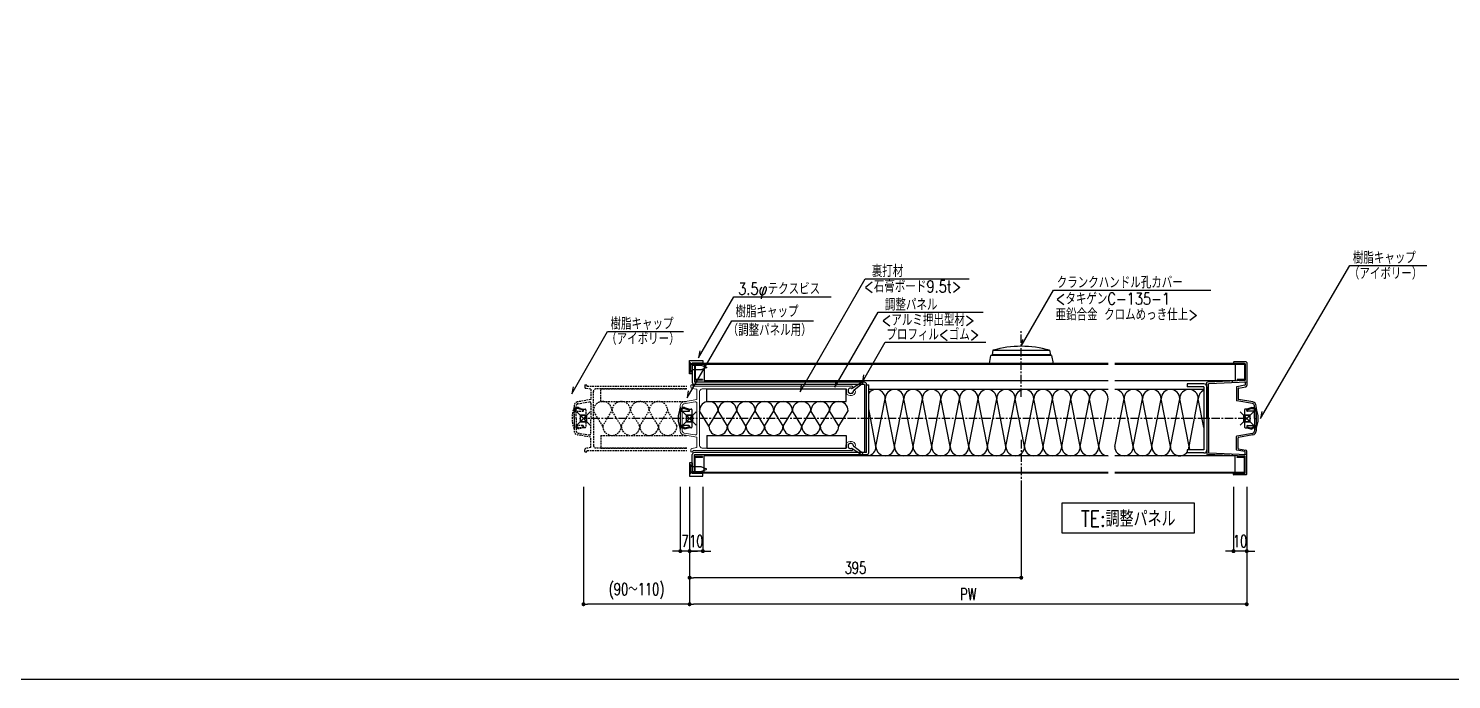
# Model space of a CAD drawing. Extents: x -275225 to 47266, y -41063 to 95295.
# Drawn here: x -227050 to -225977, y -17270 to -16779 of the extents above; entities that cross this region are included whole.
import ezdxf
from ezdxf.enums import TextEntityAlignment as Align

# ---------------------------------------------------------------- set-up
doc = ezdxf.new("R2010")
doc.units = 0
doc.header["$LTSCALE"] = 0.2
doc.header["$PDMODE"] = 99
doc.header["$PDSIZE"] = 5
doc.linetypes.add('CENTER', pattern=[50.8, 31.75, -6.35, 6.35, -6.35])
doc.linetypes.add('HIDDEN', pattern=[9.525, 6.35, -3.175])
for name, color, linetype in [('_P18_製品', 4, 'Continuous'), ('_P18_製品寸法', 9, 'Continuous'), ('_基準', 1, 'CENTER'), ('_文字', 3, 'Continuous'), ('_製品寸法', 9, 'Continuous'), ('樹脂', 6, 'Continuous')]:
    doc.layers.add(name, color=color, linetype=linetype)
doc.layers.add('_ポイント', color=1, linetype='Continuous', plot=False)
doc.styles.add('OKAMURA', font='SIMPLEX.shx', dxfattribs={"width": 0.7, "bigfont": 'BIGFONT.shx'})
doc.dimstyles.new('OKAMURA-003', dxfattribs={"dimscale": 3, "dimtxt": 3, "dimasz": 1, "dimexe": 0, "dimexo": 3, "dimgap": 1, "dimtad": 1, "dimdec": 3, "dimdsep": 46, "dimtxsty": 'OKAMURA', "dimblk1": 'DOT', "dimblk2": 'DOT', "dimsah": 1, "dimcen": 0, "dimclrd": 9, "dimclre": 9, "dimclrt": 3, "dimadec": 0, "dimazin": 0, "dimtfac": 1, "dimtdec": 3, "dimtix": 1, "dimtmove": 2, "dimatfit": 3, "dimldrblk": 'NONE', "dimfxl": 0, "dimtolj": 1, "dimarcsym": 0})

# ---------------------------------------------------------------- blocks, each defined once
blk = doc.blocks.new('_DOT')
at = {"color": 0, "linetype": 'ByBlock'}
blk.add_line((-0.5, 0), (-1, 0), dxfattribs=at)
at = {"color": 0, "linetype": 'ByBlock', "const_width": 0.5}
blk.add_lwpolyline([(-0.25, 0, 1), (0.25, 0, 1)], format="xyb", close=True, dxfattribs=at)
blk = doc.blocks.new('*D542')
at = {"layer": '_製品寸法', "color": 9, "lineweight": -2, "transparency": 16777216}
for p, q in [((-420, -51.5), (-420, -140)), ((0, -51.5), (0, -140)), ((-3, -140), (-417, -140))]:
    blk.add_line(p, q, dxfattribs=at)
at = {"layer": 'Defpoints', "color": 0, "transparency": 16777216}
for p in [(-420, -42.5), (0, -42.5), (-420, -140)]:
    blk.add_point(p, dxfattribs=at)
at = {"layer": '_製品寸法', "color": 9, "lineweight": -2, "transparency": 16777216, "xscale": 3, "yscale": 3, "zscale": 3, "rotation": 180}
blk.add_blockref('_DOT', (-420, -140), dxfattribs=at)
at = {"layer": '_製品寸法', "color": 9, "lineweight": -2, "transparency": 16777216, "xscale": 3, "yscale": 3, "zscale": 3}
blk.add_blockref('_DOT', (0, -140), dxfattribs=at)
at = {"layer": '_製品寸法', "color": 3, "transparency": 16777216, "insert": (-210, -132.5), "char_height": 9, "attachment_point": 5, "style": 'OKAMURA'}
blk.add_mtext('\\A1;PW', dxfattribs=at)
blk = doc.blocks.new('_None')
blk = doc.blocks.new('*D543')
at = {"layer": '_製品寸法', "color": 9, "lineweight": -2, "transparency": 16777216}
for p, q in [((-500, -51.5), (-500, -140)), ((-420, -51.5), (-420, -140)), ((-423, -140), (-497, -140))]:
    blk.add_line(p, q, dxfattribs=at)
at = {"layer": 'Defpoints', "color": 0, "transparency": 16777216}
for p in [(-500, -42.5), (-420, -42.5), (-500, -140)]:
    blk.add_point(p, dxfattribs=at)
at = {"layer": '_製品寸法', "color": 9, "lineweight": -2, "transparency": 16777216, "xscale": 3, "yscale": 3, "zscale": 3, "rotation": 180}
blk.add_blockref('_DOT', (-500, -140), dxfattribs=at)
at = {"layer": '_製品寸法', "color": 9, "lineweight": -2, "transparency": 16777216, "xscale": 3, "yscale": 3, "zscale": 3}
blk.add_blockref('_DOT', (-420, -140), dxfattribs=at)
at = {"layer": '_製品寸法', "color": 3, "transparency": 16777216, "insert": (-460, -130.1), "char_height": 9, "attachment_point": 5, "style": 'OKAMURA'}
blk.add_mtext('\\A1;(90～110)', dxfattribs=at)
blk = doc.blocks.new('*D544')
at = {"layer": '_製品寸法', "color": 9, "lineweight": -2, "transparency": 16777216}
for p, q in [((-10, -51.5), (-10, -100)), ((0, -51.5), (0, -100)), ((-13, -100), (-16, -100)), ((0, -100), (-10, -100)), ((3, -100), (6, -100))]:
    blk.add_line(p, q, dxfattribs=at)
at = {"layer": 'Defpoints', "color": 0, "transparency": 16777216}
for p in [(-10, -42.5), (0, -42.5), (-10, -100)]:
    blk.add_point(p, dxfattribs=at)
at = {"layer": '_製品寸法', "color": 9, "lineweight": -2, "transparency": 16777216, "xscale": 3, "yscale": 3, "zscale": 3}
blk.add_blockref('_DOT', (-10, -100), dxfattribs=at)
at = {"layer": '_製品寸法', "color": 9, "lineweight": -2, "transparency": 16777216, "xscale": 3, "yscale": 3, "zscale": 3, "rotation": 180}
blk.add_blockref('_DOT', (0, -100), dxfattribs=at)
at = {"layer": '_製品寸法', "color": 3, "transparency": 16777216, "insert": (-5, -92.5), "char_height": 9, "attachment_point": 5, "style": 'OKAMURA'}
blk.add_mtext('\\A1;10', dxfattribs=at)
blk = doc.blocks.new('*D545')
at = {"layer": '_製品寸法', "color": 9, "lineweight": -2, "transparency": 16777216}
for p, q in [((-420, -51.5), (-420, -120)), ((-170, -51.5), (-170, -120)), ((-173, -120), (-417, -120))]:
    blk.add_line(p, q, dxfattribs=at)
at = {"layer": 'Defpoints', "color": 0, "transparency": 16777216}
for p in [(-420, -42.5), (-170, -42.5), (-420, -120)]:
    blk.add_point(p, dxfattribs=at)
at = {"layer": '_製品寸法', "color": 9, "lineweight": -2, "transparency": 16777216, "xscale": 3, "yscale": 3, "zscale": 3, "rotation": 180}
blk.add_blockref('_DOT', (-420, -120), dxfattribs=at)
at = {"layer": '_製品寸法', "color": 9, "lineweight": -2, "transparency": 16777216, "xscale": 3, "yscale": 3, "zscale": 3}
blk.add_blockref('_DOT', (-170, -120), dxfattribs=at)
at = {"layer": '_製品寸法', "color": 3, "transparency": 16777216, "insert": (-295, -112.5), "char_height": 9, "attachment_point": 5, "style": 'OKAMURA'}
blk.add_mtext('\\A1;395', dxfattribs=at)
blk = doc.blocks.new('*D546')
at = {"layer": '_製品寸法', "color": 9, "lineweight": -2, "transparency": 16777216}
for p, q in [((-420, -51.5), (-420, -100)), ((-410, -51.5), (-410, -100)), ((-423, -100), (-426, -100)), ((-410, -100), (-420, -100)), ((-407, -100), (-404, -100))]:
    blk.add_line(p, q, dxfattribs=at)
at = {"layer": 'Defpoints', "color": 0, "transparency": 16777216}
for p in [(-420, -42.5), (-410, -42.5), (-420, -100)]:
    blk.add_point(p, dxfattribs=at)
at = {"layer": '_製品寸法', "color": 9, "lineweight": -2, "transparency": 16777216, "xscale": 3, "yscale": 3, "zscale": 3}
blk.add_blockref('_DOT', (-420, -100), dxfattribs=at)
at = {"layer": '_製品寸法', "color": 9, "lineweight": -2, "transparency": 16777216, "xscale": 3, "yscale": 3, "zscale": 3, "rotation": 180}
blk.add_blockref('_DOT', (-410, -100), dxfattribs=at)
at = {"layer": '_製品寸法', "color": 3, "transparency": 16777216, "insert": (-415, -92.5), "char_height": 9, "attachment_point": 5, "style": 'OKAMURA'}
blk.add_mtext('\\A1;10', dxfattribs=at)
blk = doc.blocks.new('*D547')
at = {"layer": '_製品寸法', "color": 9, "lineweight": -2, "transparency": 16777216}
for p, q in [((-427, -51.5), (-427, -100)), ((-420, -51.5), (-420, -100)), ((-430, -100), (-433, -100)), ((-420, -100), (-427, -100)), ((-417, -100), (-414, -100))]:
    blk.add_line(p, q, dxfattribs=at)
at = {"layer": 'Defpoints', "color": 0, "transparency": 16777216}
for p in [(-427, -42.5), (-420, -42.5), (-427, -100)]:
    blk.add_point(p, dxfattribs=at)
at = {"layer": '_製品寸法', "color": 9, "lineweight": -2, "transparency": 16777216, "xscale": 3, "yscale": 3, "zscale": 3}
blk.add_blockref('_DOT', (-427, -100), dxfattribs=at)
at = {"layer": '_製品寸法', "color": 9, "lineweight": -2, "transparency": 16777216, "xscale": 3, "yscale": 3, "zscale": 3, "rotation": 180}
blk.add_blockref('_DOT', (-420, -100), dxfattribs=at)
at = {"layer": '_製品寸法', "color": 3, "transparency": 16777216, "insert": (-423.5, -92.5), "char_height": 9, "attachment_point": 5, "style": 'OKAMURA'}
blk.add_mtext('\\A1;7', dxfattribs=at)
blk = doc.blocks.new('SS_BASE_TE_826_SAU_N')
at = {"layer": '_P18_製品'}
for p, q in [((-420, 43.5), (-410, 43.5)), ((-420, 33.5), (-420, 43.5)), ((-410, 43.5), (-410, 41.5)), ((-194, 41.3), (-192.9, 47.3)), ((-147.1, 47.3), (-192.9, 47.3)), ((-191.4, 51.3), (-192, 47.8)), ((-148, 47.8), (-192, 47.8)), ((-192, 47.3), (-192, 47.8)), ((-191.4, 51.3), (-148.6, 51.3)), ((-148.6, 51.3), (-148, 47.8)), ((-148, 47.3), (-148, 47.8)), ((-147.1, 47.3), (-146, 41.3)), ((-418, 40.3), (-420, 42.3)), ((-418, 36.3), (-420, 34.3)), ((-418, 33.5), (-420, 33.5)), ((-410, 41.5), (-418, 41.5)), ((-418, 33.5), (-418, 41.5)), ((-418, 40.5), (-418, 27.2)), ((-416.4, 40.5), (-418, 40.5)), ((-416.4, 40.7), (-416.4, 29.4)), ((-416.4, 40.5), (-416.4, 27.2)), ((-104.5, 41.3), (-415.8, 41.3)), ((-415.8, 40.7), (-415.8, 29.4)), ((-104.5, 40.7), (-415.8, 40.7)), ((-408.9, 40.7), (-408.9, 28.2)), ((-194, 41.3), (-146, 41.3)), ((-1.8, 41.3), (-99.5, 41.3)), ((-1.8, 40.7), (-99.5, 40.7)), ((-10, 42.2), (-10, 41.6)), ((-0.5, 42.5), (-9.7, 42.5)), ((-9.7, 41.3), (-1.5, 41.3)), ((-8.7, 40.7), (-8.7, 28.2)), ((-1.8, 40.7), (-1.8, 29.4)), ((-1.2, 41), (-1.2, 28.8)), ((-1.2, 40.7), (-1.2, 29.4)), ((0, 42), (-0.5, 42.5)), ((0, 42), (0, 24.8)), ((-288.2, 27.2), (-416.4, 27.2)), ((-288.2, 25.6), (-416.4, 25.6)), ((-410.4, 29.4), (-415.8, 29.4)), ((-410.4, 28.8), (-415.8, 28.8)), ((-410.4, 29.4), (-410.4, 28.8)), ((-104.5, 28.2), (-408.9, 28.2)), ((-407, 12.7), (-407, 22.2)), ((-407, 22.2), (-302, 22.2)), ((-302, 22.2), (-302, 19.7)), ((-302, 12.7), (-302, 22.2)), ((-297.4, 22.7), (-290.3, 27.2)), ((-289.6, 26.2), (-296.3, 21.1)), ((-288.2, 25.6), (-288.2, -25.7)), ((-286.6, -25.7), (-286.6, 25.6)), ((-286.6, 25.4), (-285, 25.4)), ((-285, -25.7), (-285, 25.4)), ((-8.7, 28.2), (-99.5, 28.2)), ((-32.3, 26), (-45, 26)), ((-45, 26), (-45, 23.7)), ((-32.3, 23.7), (-45, 23.7)), ((-32.3, 23.7), (-32.3, -23.7)), ((-30, 0.3), (-30, 27)), ((-30, 23.7), (-30, -23.7)), ((-1.5, 28.5), (-29.7, 27.3)), ((-28.8, 0), (-28.8, 25.8)), ((0, 27.4), (-28.5, 26.1)), ((-11, 28.1), (-11, 26.9)), ((-7.7, 23.6), (-7.7, 13.6)), ((-1.4, 25), (-7.5, 23.9)), ((-7.2, 29.4), (-7.2, 28.8)), ((-1.8, 29.4), (-7.2, 29.4)), ((-1.8, 28.8), (-7.2, 28.8)), ((-6.5, 22.6), (-6.5, 14.6)), ((-6.3, 22.9), (-0.8, 23.9)), ((-1.2, 27), (-1.2, 25.3)), ((-407, 12.7), (-302, 12.7)), ((4.3, 11.3), (-7.5, 13.3)), ((4.5, 12.4), (-6.3, 14.3)), ((-29.7, 0), (-30, 0.3)), ((5.8, 0), (5.8, 9.5)), ((6.7, 0), (7, 0.3)), ((7, 0.3), (7, 9.5)), ((-29.7, 0), (-30, -0.3)), ((-30, -0.3), (-30, -27)), ((-28.8, 0), (-28.8, -25.8)), ((5.8, 0), (5.8, -9.5)), ((6.7, 0), (7, -0.3)), ((7, -0.3), (7, -9.5)), ((-407, -12.8), (-302, -12.8)), ((-407, -12.8), (-407, -22.3)), ((-302, -12.8), (-302, -22.3)), ((-302, -22.3), (-302, -19.8)), ((-289.6, -26.2), (-296.3, -21.1)), ((-7.7, -23.6), (-7.7, -13.6)), ((4.3, -11.3), (-7.5, -13.3)), ((-6.5, -22.6), (-6.5, -14.6)), ((4.5, -12.4), (-6.3, -14.3)), ((-418, -40.5), (-418, -27.3)), ((-286.6, -25.7), (-416.4, -25.7)), ((-416.4, -27.3), (-286.6, -27.3)), ((-416.4, -40.5), (-416.4, -27.3)), ((-416.4, -40.7), (-416.4, -29.4)), ((-410.4, -28.8), (-415.8, -28.8)), ((-415.8, -40.7), (-415.8, -29.4)), ((-410.4, -29.4), (-415.8, -29.4)), ((-410.4, -29.4), (-410.4, -28.8)), ((-408.9, -40.7), (-408.9, -28.2)), ((-104.5, -28.2), (-408.9, -28.2)), ((-407, -22.3), (-302, -22.3)), ((-297.4, -22.7), (-290.3, -27.2)), ((-8.7, -28.2), (-99.5, -28.2)), ((-32.3, -23.7), (-45, -23.7)), ((-45, -23.7), (-45, -26)), ((-32.3, -26), (-45, -26)), ((-1.5, -28.5), (-29.7, -27.3)), ((0, -27.4), (-28.5, -26.1)), ((-11, -26.9), (-11, -28.1)), ((-8.7, -40.7), (-8.7, -28.2)), ((-1.4, -25), (-7.5, -23.9)), ((-7.2, -29.4), (-7.2, -28.8)), ((-1.8, -28.8), (-7.2, -28.8)), ((-1.8, -29.4), (-7.2, -29.4)), ((-6.3, -22.9), (-0.8, -23.9)), ((-1.8, -40.7), (-1.8, -29.4)), ((-1.2, -27), (-1.2, -25.3)), ((-1.2, -41), (-1.2, -28.8)), ((-1.2, -40.7), (-1.2, -29.4)), ((0, -42), (0, -24.8)), ((-420, -33.5), (-420, -43.5)), ((-418, -33.5), (-420, -33.5)), ((-418, -36.3), (-420, -34.3)), ((-418, -40.3), (-420, -42.3)), ((-418, -33.5), (-418, -41.5)), ((-416.4, -40.5), (-418, -40.5)), ((-410, -41.5), (-418, -41.5)), ((-104.5, -40.7), (-415.8, -40.7)), ((-104.5, -41.3), (-415.8, -41.3)), ((-410, -43.5), (-410, -41.5)), ((-1.8, -40.7), (-99.5, -40.7)), ((-1.8, -41.3), (-99.5, -41.3)), ((-10, -42.2), (-10, -41.6)), ((-9.7, -41.3), (-1.5, -41.3)), ((-0.5, -42.5), (-9.7, -42.5)), ((0, -42), (-0.5, -42.5)), ((-420, -43.5), (-410, -43.5))]:
    blk.add_line(p, q, dxfattribs=at)
at = {"layer": '_P18_製品', "color": 6, "linetype": 'HIDDEN'}
for p, q in [((-499, 24.9), (-499, 23.6)), ((-498.7, 25.2), (-497.8, 25.2)), ((-494.5, 22), (-498.2, 22.6)), ((-497.5, 24.9), (-497.5, 24.5)), ((-497.2, 24.2), (-422, 24.2)), ((-494.5, 22), (-494.5, 14.3)), ((-422, 22.2), (-490.5, 22.2)), ((-487, 12.7), (-487, 22.2)), ((-487, 22.2), (-422, 22.2)), ((-494.5, 14.2), (-504.5, 12.4)), ((-504.3, 11), (-495.7, 12.5)), ((-494.5, 11.5), (-494.5, 0.3)), ((-492.5, 0), (-492.5, 20.2)), ((-487, 12.7), (-422, 12.7)), ((-507, 9.5), (-507, -9.5)), ((-507, 0.3), (-507, 8.3)), ((-507, 5.4), (-500.5, 5.4)), ((-506.5, 7.1), (-506.5, 5.4)), ((-506.2, 7.1), (-506.5, 7.1)), ((-506.2, 6.4), (-506.5, 6.4)), ((-506.2, 7.6), (-506.2, 7.1)), ((-505.4, 7.6), (-506.2, 7.6)), ((-506.2, 7.1), (-506.2, 6.4)), ((-505.4, 6.9), (-506.2, 6.9)), ((-505.5, 0), (-505.5, 9.5)), ((-503.8, 8.1), (-505.4, 8.1)), ((-505.4, 8.1), (-505.4, 7.6)), ((-505.4, 7.6), (-505.4, 6.9)), ((-503.8, 7.4), (-505.4, 7.4)), ((-503.8, 8.1), (-500, 7)), ((-503.8, 7.4), (-500, 6.3)), ((-500, 6.3), (-500, 7)), ((-500, 7), (-498.8, 7)), ((-500, 5.9), (-500, 6.3)), ((-498.3, 6.5), (-498.3, -6.5)), ((-485.5, -5.8), (-492.5, 5.7)), ((-485.5, -5.8), (-478.5, 5.7)), ((-471.5, -5.8), (-478.5, 5.7)), ((-471.5, -5.8), (-464.5, 5.7)), ((-457.5, -5.8), (-464.5, 5.7)), ((-457.5, -5.8), (-450.5, 5.7)), ((-443.5, -5.8), (-450.5, 5.7)), ((-443.5, -5.8), (-436.5, 5.7)), ((-429.5, -5.8), (-436.5, 5.7)), ((-507, -0.3), (-507, -8.4)), ((-500.5, -5.4), (-507, -5.4)), ((-506.5, -7.1), (-506.5, -5.4)), ((-504.6, -6.4), (-506.5, -6.4)), ((-504.6, -7.1), (-506.5, -7.1)), ((-505.5, 0), (-505.5, -9.5)), ((-504.6, -6.4), (-504.6, -7.1)), ((-503.8, -6.9), (-504.6, -6.9)), ((-504.6, -7.6), (-504.6, -7.1)), ((-503.8, -7.6), (-504.6, -7.6)), ((-500, -6.3), (-503.8, -7.4)), ((-503.8, -7.6), (-503.8, -6.9)), ((-500, -7), (-503.8, -8.1)), ((-503.8, -8.1), (-503.8, -7.6)), ((-500, -5.9), (-500, -6.3)), ((-500, -6.3), (-500, -7)), ((-498.8, -7), (-500, -7)), ((-494.5, -11.5), (-494.5, -0.3)), ((-492.5, 0), (-492.5, -20.3)), ((-494.5, -14.2), (-504.5, -12.4)), ((-504.3, -11), (-495.7, -12.5)), ((-494.5, -22), (-494.5, -14.3)), ((-487, -12.8), (-422, -12.8)), ((-487, -12.8), (-487, -22.3)), ((-499, -25), (-499, -23.6)), ((-498.7, -25.3), (-497.8, -25.3)), ((-494.5, -22), (-498.2, -22.6)), ((-497.5, -25), (-497.5, -24.6)), ((-497.2, -24.3), (-422, -24.3)), ((-422, -22.3), (-490.5, -22.3)), ((-487, -22.3), (-422, -22.3))]:
    blk.add_line(p, q, dxfattribs=at)
at = {"layer": '_P18_製品', "lineweight": 15}
for p, q in [((-419, 24.9), (-419, 23.6)), ((-417.8, 25.2), (-418.7, 25.2)), ((-414.5, 22), (-418.2, 22.6)), ((-417.5, 24.9), (-417.5, 24.5)), ((-298, 24.2), (-417.2, 24.2)), ((-414.5, 22), (-414.5, 14.2)), ((-302, 22.2), (-410.5, 22.2)), ((-302, 20.2), (-302, 22.2)), ((-297.7, 22.7), (-299, 22.7)), ((-297, 23.5), (-297, 23.5)), ((-424.5, 12.4), (-414.5, 14.2)), ((-424.3, 11), (-415.7, 12.5)), ((-414.5, 11.5), (-414.5, 0.3)), ((-412.5, 20.2), (-412.5, -20.3)), ((-300.5, 20.2), (-300.5, 21.2)), ((-298, 18.7), (-299, 18.7)), ((-298, 17.2), (-299, 17.2)), ((-296.5, 20.2), (-296.5, 20.2)), ((-295.7, 21), (-295.7, 21)), ((-295, 20.2), (-295, 20.2)), ((-427, 9.5), (-427, 0.3)), ((-426.7, 0), (-427, 0.3)), ((-425.5, -9.5), (-425.5, 9.5)), ((-414.5, 0.3), (-414.2, 0)), ((-426.7, 0), (-427, -0.3)), ((-427, -9.5), (-427, -0.3)), ((-414.2, 0), (-414.5, -0.3)), ((-414.5, -0.3), (-414.5, -11.5)), ((-424.5, -12.4), (-414.5, -14.2)), ((-415.7, -12.5), (-424.3, -11)), ((-414.5, -22), (-414.5, -14.2)), ((-302, -20.3), (-302, -22.3)), ((-300.5, -20.3), (-300.5, -21.3)), ((-298, -17.3), (-299, -17.3)), ((-298, -18.8), (-299, -18.8)), ((-296.5, -20.3), (-296.5, -20.3)), ((-295.7, -21), (-295.7, -21)), ((-295, -20.3), (-295, -20.3)), ((-419, -25), (-419, -23.6)), ((-417.8, -25.3), (-418.7, -25.3)), ((-414.5, -22), (-418.2, -22.6)), ((-417.5, -25), (-417.5, -24.6)), ((-297.7, -24.3), (-417.2, -24.3)), ((-302, -22.3), (-410.5, -22.3)), ((-297.7, -22.8), (-299, -22.8)), ((-297, -23.5), (-297, -23.5))]:
    blk.add_line(p, q, dxfattribs=at)
at = {"layer": '_P18_製品', "color": 6}
for p, q in [((-104.5, 21.8), (-285, 21.8)), ((-32.3, 21.8), (-99.5, 21.8)), ((-279.5, -21.2), (-272.5, 14.8)), ((-265.5, -21.2), (-272.5, 14.8)), ((-265.5, -21.2), (-258.5, 14.8)), ((-251.5, -21.2), (-258.5, 14.8)), ((-251.5, -21.2), (-244.5, 14.8)), ((-237.5, -21.2), (-244.5, 14.8)), ((-237.5, -21.2), (-230.5, 14.8)), ((-223.5, -21.2), (-230.5, 14.8)), ((-223.5, -21.2), (-216.5, 14.8)), ((-209.5, -21.2), (-216.5, 14.8)), ((-209.5, -21.2), (-202.5, 14.8)), ((-195.5, -21.2), (-202.5, 14.8)), ((-195.5, -21.2), (-188.5, 14.8)), ((-181.5, -21.2), (-188.5, 14.8)), ((-181.5, -21.2), (-174.5, 14.8)), ((-167.5, -21.2), (-174.5, 14.8)), ((-167.5, -21.2), (-160.5, 14.8)), ((-153.5, -21.2), (-160.5, 14.8)), ((-153.5, -21.2), (-146.5, 14.8)), ((-139.5, -21.2), (-146.5, 14.8)), ((-139.5, -21.2), (-132.5, 14.8)), ((-125.5, -21.2), (-132.5, 14.8)), ((-125.5, -21.2), (-118.5, 14.8)), ((-111.5, -21.2), (-118.5, 14.8)), ((-111.5, -21.2), (-104.5, 14.8)), ((-99.5, -21.2), (-92.5, 14.8)), ((-85.5, -21.2), (-92.5, 14.8)), ((-85.5, -21.2), (-78.5, 14.8)), ((-71.5, -21.2), (-78.5, 14.8)), ((-71.5, -21.2), (-64.5, 14.8)), ((-57.5, -21.2), (-64.5, 14.8)), ((-57.5, -21.2), (-50.5, 14.8)), ((-43.5, -21.2), (-50.5, 14.8)), ((-43.5, -21.2), (-36.5, 14.8)), ((-32.3, -6.8), (-36.5, 14.8)), ((-405.5, -5.8), (-412.5, 5.7)), ((-405.5, -5.8), (-398.5, 5.7)), ((-391.5, -5.8), (-398.5, 5.7)), ((-391.5, -5.8), (-384.5, 5.7)), ((-377.5, -5.8), (-384.5, 5.7)), ((-377.5, -5.8), (-370.5, 5.7)), ((-363.5, -5.8), (-370.5, 5.7)), ((-363.5, -5.8), (-356.5, 5.7)), ((-349.5, -5.8), (-356.5, 5.7)), ((-349.5, -5.8), (-342.5, 5.7)), ((-335.5, -5.8), (-342.5, 5.7)), ((-335.5, -5.8), (-328.5, 5.7)), ((-321.5, -5.8), (-328.5, 5.7)), ((-321.5, -5.8), (-314.5, 5.7)), ((-307.5, -5.8), (-314.5, 5.7)), ((-307.5, -5.8), (-300.5, 5.7)), ((-279.5, -21.2), (-285, 7.1))]:
    blk.add_line(p, q, dxfattribs=at)
at = {"layer": '_P18_製品', "color": 6, "linetype": 'HIDDEN', "lineweight": 15}
for p, q in [((-506.7, 0), (-507, 0.3)), ((-494.5, 0.3), (-494.2, 0)), ((-506.7, 0), (-507, -0.3)), ((-494.2, 0), (-494.5, -0.3))]:
    blk.add_line(p, q, dxfattribs=at)
at = {"layer": '_P18_製品', "color": 6}
for points in [[(-419.7, 41.8), (-419.7, 34.8), (-420, 34.8), (-420, 41.8)], [(-419.7, 34.8), (-419.7, 41.8), (-418, 40), (-418, 36.5)], [(-418, 36.5), (-418, 40), (-411.2, 40), (-407, 38.3), (-411.2, 36.5)], [(-419.7, -41.8), (-419.7, -34.8), (-420, -34.8), (-420, -41.8)], [(-419.7, -34.8), (-419.7, -41.8), (-418, -40.1), (-418, -36.6)], [(-418, -36.6), (-418, -40.1), (-411.2, -40.1), (-407, -38.3), (-411.2, -36.6)]]:
    blk.add_lwpolyline(points, close=True, dxfattribs=at)
at = {"layer": '_P18_製品'}
for centre, radius, start, end in [((-170, -23.4), 77.7, 74.0272, 105.9729), ((-415.8, 40.7), 0.6, 90.0001, 180), ((-9.7, 42.2), 0.3, 90.0117, 180.0024), ((-9.7, 41.6), 0.3, 179.9952, 270.0013), ((-1.8, 40.7), 0.6, 359.9998, 90.0004), ((-1.5, 41), 0.3, 359.9999, 90.0008), ((-416.4, 27.2), 1.6, 180, 270), ((-415.8, 29.4), 0.6, 180, 270), ((-298.5, 20.8), 2, 71.6295, 358.3701), ((-297.7, 23.1), 0.5, 251.6281, 303.19), ((-297.7, 23.5), 0.75, 270, 90), ((-290, 26.7), 0.6, 304.9996, 124.9996), ((-288.2, 25.6), 1.6, 0, 90), ((-32.3, 23.7), 2.3, 0, 90), ((-29.7, 27), 0.3, 92.508, 180.0001), ((-28.5, 25.8), 0.3, 92.508, 180), ((-7.4, 23.6), 0.3, 100.0001, 180), ((-6.2, 22.6), 0.3, 100.0064, 180.0162), ((-1.8, 29.4), 0.6, 270, 0), ((-1.5, 28.8), 0.3, 272.508, 0.0002), ((-1.5, 27), 0.3, 0.0001, 92.508), ((-1.5, 25.3), 0.3, 280.0001, 0.0001), ((-1, 24.8), 1, 279.9987, 0.0027), ((-296, 20.7), 0.5, 126.807, 178.3702), ((-7.4, 13.6), 0.3, 180, 259.9999), ((-6.2, 14.6), 0.3, 180.0003, 259.9965), ((4, 9.5), 1.8, 0, 80), ((4, 9.5), 3, 0, 80), ((4, -9.5), 1.8, 280, 360), ((4, -9.5), 3, 280, 360), ((-298.5, -20.7), 2, 1.6299, 288.3705), ((-296, -20.7), 0.5, 181.6298, 233.193), ((-7.4, -13.6), 0.3, 100.0001, 180), ((-6.2, -14.6), 0.3, 100.0035, 179.9997), ((-416.4, -27.3), 1.6, 90, 180), ((-415.8, -29.4), 0.6, 90, 180), ((-297.7, -23.1), 0.5, 56.81, 108.3719), ((-297.7, -23.5), 0.75, 270, 90), ((-290, -26.7), 0.6, 235.0004, 55.0004), ((-286.6, -25.7), 1.6, 270, 0), ((-32.3, -23.7), 2.3, 270, 0), ((-29.7, -27), 0.3, 179.9999, 267.492), ((-28.5, -25.8), 0.3, 180, 267.492), ((-7.4, -23.6), 0.3, 180, 259.9999), ((-6.2, -22.6), 0.3, 180.0772, 259.9936), ((-1.8, -29.4), 0.6, 0, 90), ((-1.5, -27), 0.3, 267.492, 359.9999), ((-1.5, -28.8), 0.3, 359.9998, 87.492), ((-1.5, -25.3), 0.3, 359.9999, 79.9999), ((-1, -24.8), 1, 359.9973, 80.0013), ((-415.8, -40.7), 0.6, 179.9999, 270.0003), ((-9.7, -41.6), 0.3, 89.9993, 180.0046), ((-9.7, -42.2), 0.3, 179.9973, 269.989), ((-1.8, -40.7), 0.6, 269.9993, 0.0003), ((-1.5, -41), 0.3, 269.9985, 0.0004)]:
    blk.add_arc(centre, radius, start, end, dxfattribs=at)
at = {"layer": '_P18_製品', "color": 6, "linetype": 'HIDDEN'}
for centre, radius, start, end in [((-498.7, 24.9), 0.3, 90, 180), ((-498, 23.6), 1, 180, 260.0037), ((-497.8, 24.9), 0.3, 0, 90), ((-497.2, 24.5), 0.3, 180, 270), ((-490.5, 20.2), 2, 90, 180), ((-504, 9.5), 3, 100.0005, 180), ((-504, 9.5), 1.5, 100.0001, 180), ((-495.5, 11.5), 1, 0, 100.0033), ((-485.5, 5.7), 7, 0, 180), ((-471.5, 5.7), 7, 0, 180), ((-457.5, 5.7), 7, 0, 180), ((-443.5, 5.7), 7, 0, 180), ((-486, 0), 22.6, 158.3053, 201.6947), ((-500.5, 5.9), 0.5, 270, 0), ((-498.8, 6.5), 0.5, 0, 90), ((-504, -9.5), 3, 180, 259.999), ((-504, -9.5), 1.5, 180, 259.999), ((-500.5, -5.9), 0.5, 0, 90), ((-498.8, -6.5), 0.5, 270, 0), ((-478.5, -5.8), 7, 180, 0), ((-464.5, -5.8), 7, 180, 0), ((-450.5, -5.8), 7, 180, 0), ((-436.5, -5.8), 7, 180, 0), ((-495.5, -11.5), 1, 259.9995, 0), ((-490.5, -20.3), 2, 180, 270), ((-498, -23.6), 1, 100.0005, 180), ((-498.7, -25), 0.3, 180, 270), ((-497.8, -25), 0.3, 270, 0), ((-497.2, -24.6), 0.3, 90, 180)]:
    blk.add_arc(centre, radius, start, end, dxfattribs=at)
at = {"layer": '_P18_製品', "lineweight": 15}
for centre, radius, start, end in [((-418.7, 24.9), 0.3, 90, 180), ((-418, 23.6), 1, 180, 260), ((-417.8, 24.9), 0.3, 0, 90), ((-417.2, 24.5), 0.3, 180, 270), ((-410.5, 20.2), 2, 90, 180), ((-299, 21.2), 1.5, 90, 180), ((-424, 9.5), 3, 99.9818, 180), ((-424, 9.5), 1.5, 99.9818, 180), ((-415.5, 11.5), 1, 0, 99.9818), ((-299, 20.2), 3, 180, 270), ((-299, 20.2), 1.5, 180, 270), ((-298, 20.2), 3, 270, 0), ((-298, 20.2), 1.5, 270, 0), ((-295.7, 20.2), 0.75, 0, 180), ((-424, -9.5), 3, 180, 260.0182), ((-424, -9.5), 1.5, 180, 260.0182), ((-415.5, -11.5), 1, 260.0182, 0), ((-410.5, -20.3), 2, 180, 270), ((-299, -20.3), 3, 90, 180), ((-299, -20.3), 1.5, 90, 180), ((-299, -21.3), 1.5, 180, 270), ((-298, -20.3), 3, 0, 90), ((-298, -20.3), 1.5, 0, 90), ((-295.7, -20.3), 0.75, 180, 0), ((-418, -23.6), 1, 100, 180), ((-418.7, -25), 0.3, 180, 270), ((-417.8, -25), 0.3, 270, 0), ((-417.2, -24.6), 0.3, 90, 180)]:
    blk.add_arc(centre, radius, start, end, dxfattribs=at)
at = {"layer": '_P18_製品', "color": 6}
for centre, start, end in [((-279.5, 14.8), 0, 141.7855), ((-265.5, 14.8), 0, 180), ((-251.5, 14.8), 0, 180), ((-237.5, 14.8), 0, 180), ((-223.5, 14.8), 0, 180), ((-209.5, 14.8), 0, 180), ((-195.5, 14.8), 0, 180), ((-181.5, 14.8), 0, 180), ((-167.5, 14.8), 0, 180), ((-153.5, 14.8), 0, 180), ((-139.5, 14.8), 0, 180), ((-125.5, 14.8), 0, 180), ((-111.5, 14.8), 0, 180), ((-99.5, 14.8), 0, 90), ((-85.5, 14.8), 0, 180), ((-71.5, 14.8), 0, 180), ((-57.5, 14.8), 0, 180), ((-43.5, 14.8), 0, 180), ((-405.5, 5.7), 0, 180), ((-391.5, 5.7), 0, 180), ((-377.5, 5.7), 0, 180), ((-363.5, 5.7), 0, 180), ((-349.5, 5.7), 0, 180), ((-335.5, 5.7), 0, 180), ((-321.5, 5.7), 0, 180), ((-307.5, 5.7), 0, 180), ((-29.5, 14.8), 113.578, 180), ((-398.5, -5.8), 180, 0), ((-384.5, -5.8), 180, 0), ((-370.5, -5.8), 180, 0), ((-356.5, -5.8), 180, 0), ((-342.5, -5.8), 180, 0), ((-328.5, -5.8), 180, 0), ((-314.5, -5.8), 180, 0), ((-286.5, -21.2), 282.3741, 0), ((-272.5, -21.2), 180, 0), ((-258.5, -21.2), 180, 0), ((-244.5, -21.2), 180, 0), ((-230.5, -21.2), 180, 0), ((-216.5, -21.2), 180, 0), ((-202.5, -21.2), 180, 0), ((-188.5, -21.2), 180, 0), ((-174.5, -21.2), 180, 0), ((-160.5, -21.2), 180, 0), ((-146.5, -21.2), 180, 0), ((-132.5, -21.2), 180, 0), ((-118.5, -21.2), 180, 0), ((-104.5, -21.2), 180, 270), ((-92.5, -21.2), 180, 0), ((-78.5, -21.2), 180, 0), ((-64.5, -21.2), 180, 0), ((-50.5, -21.2), 180, 321.787), ((-50.5, -21.2), 339.0752, 0), ((-36.5, -21.2), 180, 200.9248)]:
    blk.add_arc(centre, 7, start, end, dxfattribs=at)
at = {"layer": '_ポイント'}
for p in [(-500, 0), (0, 0), (-420, 0)]:
    blk.add_point(p, dxfattribs=at)
at = {"layer": '_基準'}
for p, q in [((-170, 16.2), (-170, 66.4)), ((0, 0), (-500, 0)), ((-170, -16.2), (-170, -66.4))]:
    blk.add_line(p, q, dxfattribs=at)
at = {"layer": '樹脂'}
for p, q in [((-427, 8.3), (-427, -8.4)), ((-427, 5.4), (-420.5, 5.4)), ((-426.5, 7.1), (-426.5, 5.4)), ((-426.2, 7.1), (-426.5, 7.1)), ((-426.2, 6.4), (-426.5, 6.4)), ((-426.2, 7.6), (-426.2, 7.1)), ((-425.4, 7.6), (-426.2, 7.6)), ((-426.2, 7.1), (-426.2, 6.4)), ((-425.4, 6.9), (-426.2, 6.9)), ((-423.8, 8.1), (-425.4, 8.1)), ((-425.4, 8.1), (-425.4, 7.6)), ((-425.4, 7.6), (-425.4, 6.9)), ((-423.8, 7.4), (-425.4, 7.4)), ((-423.8, 8.1), (-420, 7)), ((-423.8, 7.4), (-420, 6.3)), ((-420, 6.3), (-420, 7)), ((-420, 7), (-418.8, 7)), ((-420, 5.9), (-420, 6.3)), ((-418.3, 6.5), (-418.3, -6.5)), ((-1.7, 6.5), (-1.7, -6.5)), ((0, 7), (-1.2, 7)), ((3.8, 8.1), (0, 7)), ((3.8, 7.4), (0, 6.3)), ((0, 6.3), (0, 7)), ((0, 5.9), (0, 6.3)), ((7, 5.4), (0.5, 5.4)), ((3.8, 8.1), (5.4, 8.1)), ((3.8, 7.4), (5.4, 7.4)), ((5.4, 8.1), (5.4, 7.6)), ((5.4, 7.6), (5.4, 6.9)), ((5.4, 7.6), (6.2, 7.6)), ((5.4, 6.9), (6.2, 6.9)), ((6.2, 7.6), (6.2, 7.1)), ((6.2, 7.1), (6.2, 6.4)), ((6.2, 7.1), (6.5, 7.1)), ((6.2, 6.4), (6.5, 6.4)), ((6.5, 7.1), (6.5, 5.4)), ((7, 8.3), (7, -8.4)), ((-420.5, -5.4), (-427, -5.4)), ((-426.5, -7.1), (-426.5, -5.4)), ((-424.6, -6.4), (-426.5, -6.4)), ((-424.6, -7.1), (-426.5, -7.1)), ((-424.6, -6.4), (-424.6, -7.1)), ((-423.8, -6.9), (-424.6, -6.9)), ((-424.6, -7.6), (-424.6, -7.1)), ((-423.8, -7.6), (-424.6, -7.6)), ((-420, -6.3), (-423.8, -7.4)), ((-423.8, -7.6), (-423.8, -6.9)), ((-420, -7), (-423.8, -8.1)), ((-423.8, -8.1), (-423.8, -7.6)), ((-420, -5.9), (-420, -6.3)), ((-420, -6.3), (-420, -7)), ((-418.8, -7), (-420, -7)), ((-1.2, -7), (0, -7)), ((0, -5.9), (0, -6.3)), ((0, -6.3), (0, -7)), ((0, -6.3), (3.8, -7.4)), ((0, -7), (3.8, -8.1)), ((0.5, -5.4), (7, -5.4)), ((3.8, -6.9), (4.6, -6.9)), ((3.8, -7.6), (3.8, -6.9)), ((3.8, -7.6), (4.6, -7.6)), ((3.8, -8.1), (3.8, -7.6)), ((4.6, -6.4), (6.5, -6.4)), ((4.6, -6.4), (4.6, -7.1)), ((4.6, -7.1), (6.5, -7.1)), ((4.6, -7.6), (4.6, -7.1)), ((6.5, -7.1), (6.5, -5.4))]:
    blk.add_line(p, q, dxfattribs=at)
for centre, radius, start, end in [((-406, 0), 22.6, 158.3053, 201.6947), ((-420.5, 5.9), 0.5, 270, 0), ((-418.8, 6.5), 0.5, 0, 90), ((-1.2, 6.5), 0.5, 90, 180), ((0.5, 5.9), 0.5, 180, 270), ((-14, 0), 22.6, 338.3053, 21.6947), ((-420.5, -5.9), 0.5, 0, 90), ((-418.8, -6.5), 0.5, 270, 0), ((-1.2, -6.5), 0.5, 180, 270), ((0.5, -5.9), 0.5, 90, 180)]:
    blk.add_arc(centre, radius, start, end, dxfattribs=at)
blk = doc.blocks.new('*U541')
at = {"layer": '_文字', "color": 9}
for points in [[(11.3854, 5.2401), (10.4615, 0), (77.6538, 115.1638), (135.7539, 115.1638)], [(-335.8504, 25.2835), (-336.7744, 20.0435), (-287.5795, 105.2514), (-209.1471, 105.2514)], [(-169.0761, 59.5396), (-170, 54.3001), (-145.5685, 96.5728), (-27.1288, 96.5728)], [(-412.3573, 50.9353), (-413.2812, 45.6953), (-386.7545, 91.6409), (-313.3183, 91.6409)], [(-309.6917, 28.7885), (-310.6157, 23.5486), (-277.9734, 80.0059), (-198.8078, 80.0059)], [(-507.7536, 23.7374), (-508.6775, 18.4974), (-482.0111, 65.3481), (-424.5664, 65.3481)], [(-421.0223, 20.7465), (-421.9462, 15.5065), (-388.0933, 73.4577), (-326.6659, 73.4577)], [(-288.8276, 32.8137), (-289.7515, 27.5737), (-272.489, 57.4786), (-196.6751, 57.4786)]]:
    blk.add_lwpolyline(points, dxfattribs=at)
at = {"layer": '_文字'}
blk.add_lwpolyline([(-39.3012, -86.3266), (-39.3012, -63.8266), (-139.3012, -63.8266), (-139.3012, -86.3266)], close=True, dxfattribs=at)
blk.add_blockref('SS_BASE_TE_826_SAU_N', (0, 0))
at = {"layer": '_文字', "style": 'OKAMURA', "width": 0.8}
for s, p in [('樹脂キャップ', (79.967, 116.5789)), ('裏打材 ', (-282.6821, 106.513)), ('クランクハンドル孔カバー', (-143.2655, 97.9168)), ('（アイボリー）', (76.9982, 104.7086)), ('3.5φテクスビス', (-383.4096, 93.1606)), ('<石膏ボード9.5t> ', (-288.5106, 94.8696)), ('樹脂キャップ', (-385.4064, 76.0858)), ('調整パネル ', (-272.7424, 81.2385)), ('<タキゲンC-135-1 ', (-144.1219, 85.6886)), ('樹脂キャップ', (-479.6014, 66.8535)), ('<アルミ押出型材> ', (-275.2988, 69.6198)), ('亜鉛合金 クロムめっき仕上>', (-144.1219, 73.7415)), ('（アイボリー）', (-482.9474, 55.5159)), ('（調整パネル用）', (-391.3564, 62.0757)), ('プロフィル<ゴム> ', (-271.6361, 58.7513))]:
    blk.add_text(s, height=9, dxfattribs=at).set_placement(p)
blk.add_text('TE:調整パネル', height=12, dxfattribs=at).set_placement((-89.3012, -75.0766), align=Align.MIDDLE)
at = {"layer": '_製品寸法'}
for base, p1, p2, text, picture, middle in [((-500, -140), (-420, -42.5), (-500, -42.5), '(90～110)', '*D543', (-460, -130.1429)), ((-420, -140), (0, -42.5), (-420, -42.5), 'PW', '*D542', (-210, -132.5)), ((-420, -120), (-170, -42.5), (-420, -42.5), '395', '*D545', (-295, -112.5))]:
    dim = blk.add_linear_dim(base=base, p1=p1, p2=p2, angle=180, text=text, dimstyle='OKAMURA-003', dxfattribs=at)
    dim.commit()
    dim.dimension.update_dxf_attribs({"geometry": picture, "text_midpoint": middle})
dim = blk.add_linear_dim(base=(-426.9973, -100), p1=(-420, -42.5), p2=(-426.9973, -42.5), angle=180, dimstyle='OKAMURA-003', override={"dimdec": 0}, dxfattribs=at)
dim.commit()
dim.dimension.update_dxf_attribs({"geometry": '*D547', "text_midpoint": (-423.4986, -92.5)})
for base, p1, p2, picture, middle in [((-420, -100), (-410, -42.5), (-420, -42.5), '*D546', (-415, -92.5)), ((-10, -100), (0, -42.5), (-10, -42.5), '*D544', (-5, -92.5))]:
    dim = blk.add_linear_dim(base=base, p1=p1, p2=p2, angle=180, dimstyle='OKAMURA-003', dxfattribs=at)
    dim.commit()
    dim.dimension.update_dxf_attribs({"geometry": picture, "text_midpoint": middle})

msp = doc.modelspace()

# ---------------------------------------------------------------- linework, layer by layer
at = {"layer": '_P18_製品寸法'}
msp.add_lwpolyline([(-229686.6, -14815.2), (-225190.3, -14815.2), (-225190.3, -17269.9), (-229686.6, -17269.9)], close=True, dxfattribs=at)

# ---------------------------------------------------------------- block references
at = {"layer": '_P18_製品'}
msp.add_blockref('*U541', (-226131.8, -17073.2), dxfattribs=at)

doc.saveas('drawing.dxf')
